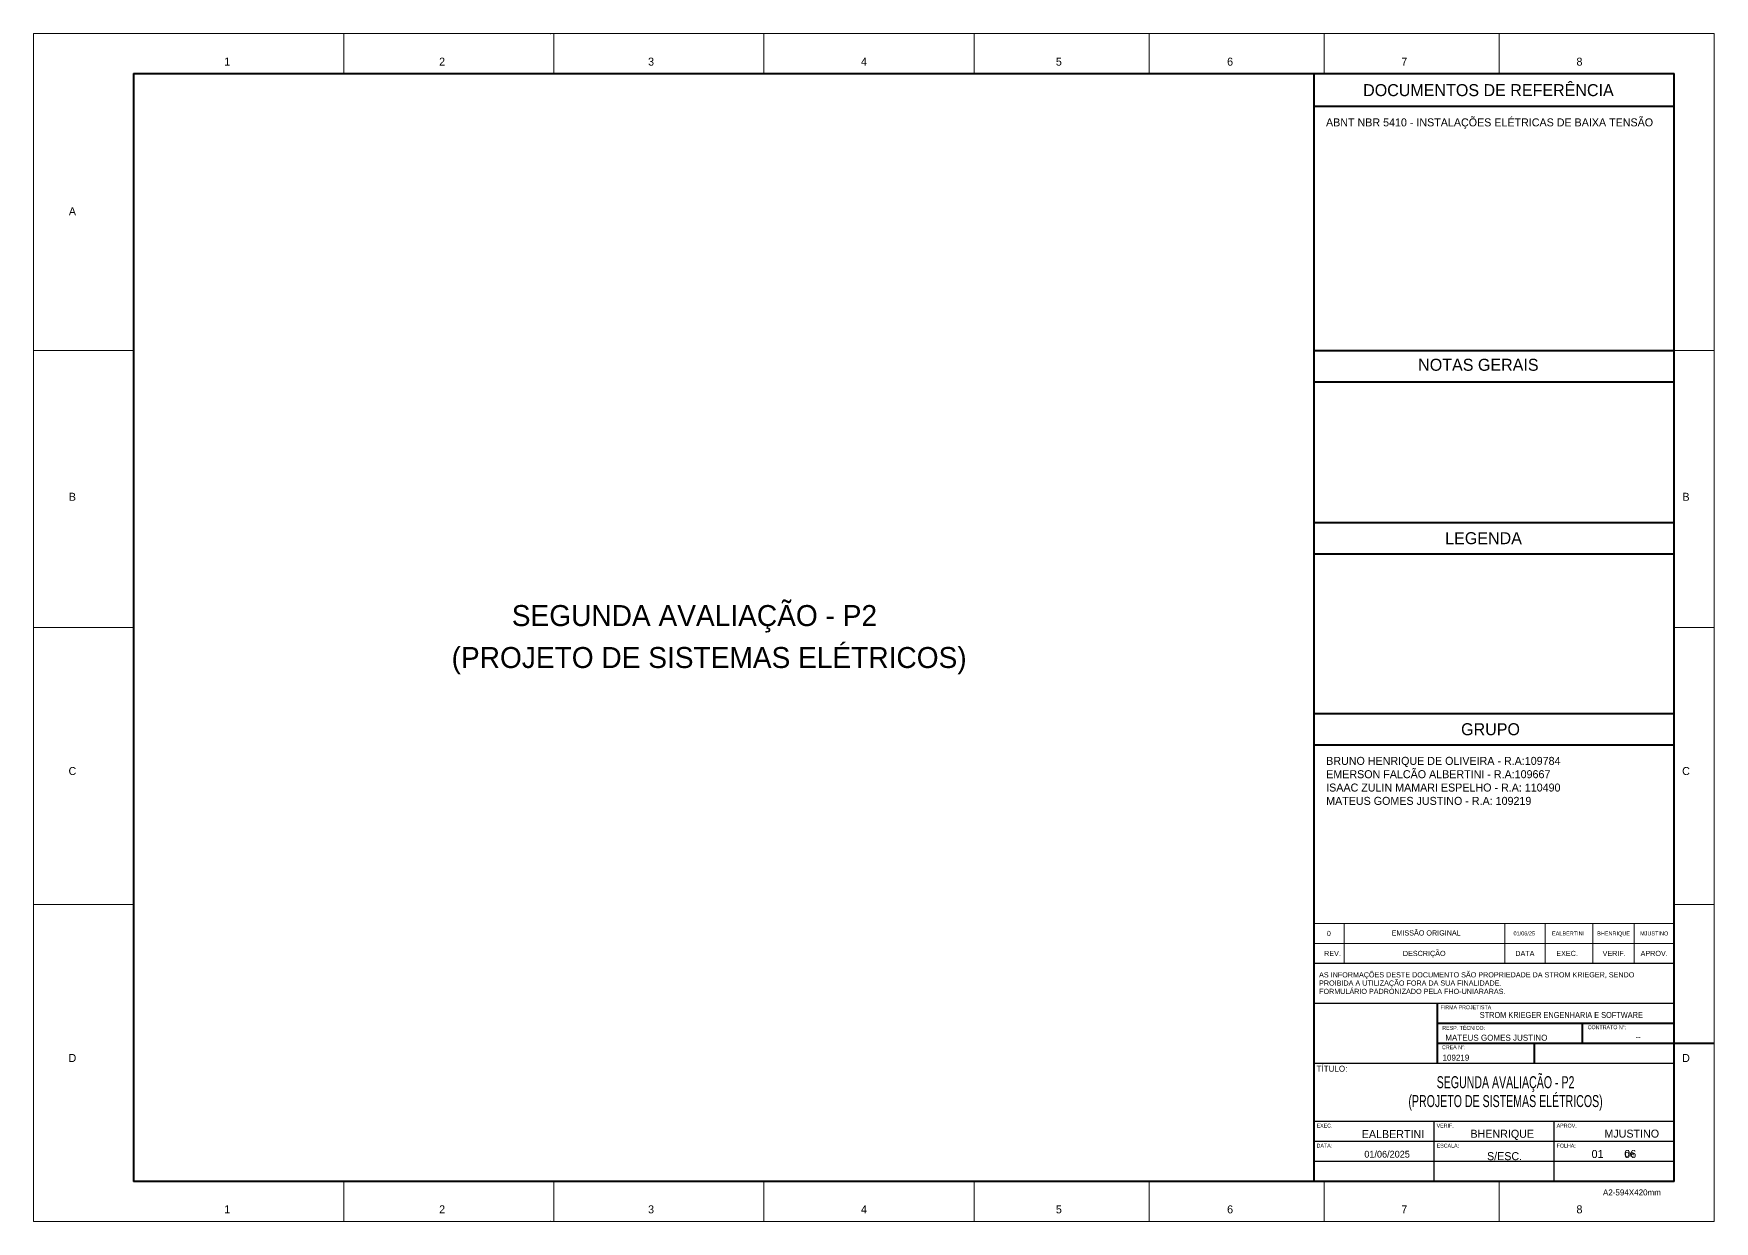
# Model space of a CAD drawing. Header units: millimetres. Extents: x 0 to 3814, y 0 to 420.
# Drawn here: x 0 to 594, y 0 to 420 of the extents above; entities that cross this region are included whole.
import ezdxf
from ezdxf.enums import TextEntityAlignment as Align

# ---------------------------------------------------------------- set-up
doc = ezdxf.new("R2010")
doc.units = ezdxf.units.MM
doc.layers.add('Texto capa', color=7, linetype='Continuous')
doc.styles.add('Style-INTL_ENGINEERING', font='INTL_ENGINEERING.shx')

msp = doc.modelspace()

# ---------------------------------------------------------------- linework, layer by layer
at = {"color": 7, "linetype": 'Continuous', "lineweight": 0}
for p, q in [((-0.02, 0.05), (-0.02, 420.1)), ((593.98, 420.1), (-0.02, 420.1)), ((109.64, 420.1), (109.64, 405.95)), ((183.89, 420.1), (183.89, 405.95)), ((258.14, 420.1), (258.14, 405.95)), ((332.39, 420.1), (332.39, 405.95)), ((394.27, 405.95), (394.27, 420.1)), ((456.14, 405.95), (456.14, 420.1)), ((518.02, 405.95), (518.02, 420.1)), ((593.98, 0.05), (593.98, 420.1)), ((183.89, 409.32), (183.89, 405.95)), ((332.39, 405.95), (332.39, 409.32)), ((35.39, 308.01), (0.04, 308.01)), ((579.89, 308.01), (594.04, 308.01)), ((35.39, 210.07), (0.04, 210.07)), ((579.89, 210.07), (594.04, 210.07)), ((35.39, 112.13), (0.04, 112.13)), ((579.89, 112.13), (594.04, 112.13)), ((579.84, 105.41), (452.55, 105.41)), ((452.55, 105.4), (579.84, 105.4)), ((463.2, 105.41), (463.2, 98.34)), ((463.2, 105.41), (463.2, 105.4)), ((519.93, 105.41), (519.93, 105.4)), ((519.94, 105.41), (519.94, 98.34)), ((534.23, 105.41), (534.23, 105.4)), ((534.24, 105.41), (534.24, 98.34)), ((551.05, 105.41), (551.05, 105.4)), ((551.06, 105.41), (551.06, 98.34)), ((565.69, 105.41), (565.69, 98.34)), ((565.69, 105.41), (565.69, 105.4)), ((579.84, 98.34), (452.55, 98.34)), ((452.55, 98.33), (579.84, 98.33)), ((463.2, 98.34), (463.2, 91.26)), ((519.94, 98.35), (519.94, 91.27)), ((534.24, 98.34), (534.24, 91.27)), ((551.06, 98.34), (551.06, 91.26)), ((565.69, 98.34), (565.69, 91.26)), ((109.64, 0.05), (109.64, 14.2)), ((183.89, 0.05), (183.89, 14.2)), ((258.14, 0.05), (258.14, 14.2)), ((332.39, 14.2), (332.39, 0.05)), ((394.27, 14.2), (394.27, 0.05)), ((456.14, 14.2), (456.14, 0.05)), ((518.02, 14.2), (518.02, 0.05)), ((593.98, 0.05), (-0.02, 0.05)), ((183.89, 0.05), (183.89, 2.98)), ((332.39, 0.05), (332.39, 2.98))]:
    msp.add_line(p, q, dxfattribs=at)
at = {"color": 7, "linetype": 'Continuous', "lineweight": 40}
for p, q in [((35.34, 405.95), (35.34, 14.16)), ((35.34, 405.95), (579.84, 405.95)), ((452.55, 14.17), (452.55, 405.95)), ((579.84, 14.17), (579.84, 405.95)), ((452.55, 394.39), (579.84, 394.39)), ((452.61, 308.01), (579.89, 308.01)), ((452.61, 297), (579.89, 297)), ((452.61, 247.16), (579.89, 247.16)), ((452.61, 236.16), (579.89, 236.16)), ((452.61, 179.61), (579.89, 179.61)), ((452.61, 168.6), (579.89, 168.6)), ((496.09, 77.12), (496.09, 55.91)), ((530.42, 70.05), (496.09, 70.05)), ((579.84, 70.05), (516.2, 70.05)), ((547.31, 70.05), (547.31, 62.98)), ((594.06, 62.98), (496.09, 62.98)), ((530.42, 62.98), (530.42, 55.91)), ((579.84, 14.16), (35.34, 14.16))]:
    msp.add_line(p, q, dxfattribs=at)
at = {"color": 7, "linetype": 'Continuous', "lineweight": 30}
for p, q in [((579.84, 91.26), (452.55, 91.26)), ((579.84, 77.12), (452.55, 77.12)), ((579.84, 55.91), (452.55, 55.91)), ((579.84, 55.91), (452.55, 55.91)), ((579.84, 55.91), (452.55, 55.91)), ((579.84, 35.4), (452.55, 35.4)), ((494.98, 28.33), (494.98, 35.4)), ((537.41, 28.33), (537.41, 35.4)), ((579.84, 28.33), (452.55, 28.33)), ((579.84, 28.33), (452.55, 28.33)), ((494.98, 14.17), (494.98, 28.33)), ((537.41, 14.17), (537.41, 28.33)), ((579.84, 21.26), (452.55, 21.26)), ((579.84, 14.17), (452.55, 14.17))]:
    msp.add_line(p, q, dxfattribs=at)
at = {"color": 7, "linetype": 'Continuous', "lineweight": 0}
for p in [(182.64, 420.1), (182.64, 0.05)]:
    msp.add_point(p, dxfattribs=at)

# ---------------------------------------------------------------- texts
at = {"color": 7, "linetype": 'Continuous', "lineweight": 0, "style": 'Style-INTL_ENGINEERING'}
for s, height, p in [('1', 2.83, (68.4, 410.18)), ('2', 2.83, (144.37, 410.18)), ('3', 2.83, (218.22, 410.18)), ('4', 2.83, (293.48, 410.18)), ('5', 2.83, (362.35, 410.18)), ('6', 2.83, (422.89, 410.18)), ('7', 2.83, (484.46, 410.18)), ('8', 2.83, (546.37, 410.18)), ('A', 2.83, (13.7, 357.26)), ('B', 2.83, (13.7, 256.3)), ('B', 2.83, (584.03, 256.3)), ('C', 2.83, (13.7, 159.32)), ('C', 2.83, (584.03, 159.32)), ('D', 2.83, (13.7, 57.84)), ('D', 2.83, (584.03, 57.84)), ('A2-594X420mm', 2.1214, (564.92, 10.29)), ('1', 2.83, (68.4, 4.31)), ('2', 2.83, (144.37, 4.31)), ('3', 2.83, (218.22, 4.31)), ('4', 2.83, (293.48, 4.31)), ('5', 2.83, (362.35, 4.31)), ('6', 2.83, (422.89, 4.31)), ('7', 2.83, (484.46, 4.31)), ('8', 2.83, (546.37, 4.31))]:
    msp.add_text(s, height=height, dxfattribs=at).set_placement(p, align=Align.MIDDLE_CENTER)
at = {"color": 7, "linetype": 'Continuous', "lineweight": 40, "insert": (469.91, 400.07), "char_height": 4.2429, "attachment_point": 4, "style": 'Style-INTL_ENGINEERING'}
msp.add_mtext('DOCUMENTOS DE REFERÊNCIA', dxfattribs=at)
at = {"layer": 'Texto capa', "color": 7, "linetype": 'Continuous', "lineweight": 0, "style": 'Style-INTL_ENGINEERING'}
for s, height, p in [('0', 1.84, (457.79, 101.88)), ('EMISSÃO ORIGINAL', 1.8386, (492.19, 102.07)), ('01/06/25', 1.414, (526.86, 101.88)), ('EALBERTINI', 1.414, (542.35, 101.88)), ('BHENRIQUE', 1.414, (558.43, 101.88)), ('MJUSTINO', 1.414, (572.78, 101.88)), ('REV.', 1.839, (459.07, 94.81)), ('DESCRIÇÃO', 1.839, (491.51, 94.81)), ('DATA', 1.839, (527.09, 94.81)), ('EXEC.', 1.839, (542, 94.81)), ('VERIF.', 1.839, (558.64, 94.81)), ('APROV.', 1.839, (572.78, 94.81))]:
    msp.add_text(s, height=height, dxfattribs=at).set_placement(p, align=Align.MIDDLE_CENTER)
for s, height, p in [('AS INFORMAÇÕES DESTE DOCUMENTO SÃO PROPRIEDADE DA STROM KRIEGER, SENDO ', 1.8386, (454.34, 86.34)), ('PROIBIDA A UTILIZAÇÃO FORA DA SUA FINALIDADE.', 1.8386, (454.34, 83.41)), ('FORMULÁRIO PADRONIZADO PELA FHO-UNIARARAS.', 1.8386, (454.34, 80.47)), ('EALBERTINI', 2.829, (469.43, 29.51)), ('BHENRIQUE', 2.829, (507.84, 29.63)), ('MJUSTINO', 2.829, (555.19, 29.68)), ('01/06/2025', 2.404, (470.33, 22.61)), ('01       06', 2.8286, (550.66, 22.48))]:
    msp.add_text(s, height=height, dxfattribs=at).set_placement(p)
for s, height, p in [('FIRMA PROJETISTA', 1.3577, (497.28, 76.45)), ('TÍTULO:', 2.121, (453.46, 55.1)), ('EXEC.', 1.358, (453.46, 34.59)), ('VERIF.', 1.358, (495.89, 34.59)), ('APROV.', 1.358, (538.31, 34.59)), ('DATA:', 1.358, (453.46, 27.52)), ('ESCALA:', 1.358, (495.89, 27.52)), ('FOLHA:', 1.358, (538.31, 27.52)), ('de', 2.263, (562.4, 25.13))]:
    msp.add_text(s, height=height, dxfattribs=at).set_placement(p, align=Align.TOP_LEFT)
for s, height, p in [('RESP. TÉCNICO:', 1.3577, (512.99, 69.14)), ('CONTRATO N°:', 1.3577, (562.94, 69.38)), ('CREA N°:', 1.358, (506.13, 62.31))]:
    msp.add_text(s, height=height, dxfattribs=at).set_placement(p, align=Align.TOP_RIGHT)
at = {"layer": 'Texto capa', "lineweight": 0, "style": 'Style-INTL_ENGINEERING'}
for s, height, p in [('MATEUS GOMES JUSTINO', 2.1214, (516.99, 65.01)), ('109219', 2.121, (502.71, 57.96))]:
    msp.add_text(s, height=height, dxfattribs=at).set_placement(p, align=Align.MIDDLE_CENTER)
at = {"layer": 'Texto capa', "lineweight": 0, "style": 'Style-INTL_ENGINEERING', "width": 0.733333}
msp.add_text('--', height=2.121, dxfattribs=at).set_placement((567.12, 65.42), align=Align.MIDDLE_CENTER)
at = {"layer": 'Texto capa', "color": 7, "linetype": 'Continuous', "lineweight": 40, "style": 'Style-INTL_ENGINEERING', "width": 0.66}
for s, p in [('SEGUNDA AVALIAÇÃO - P2 ', (520.77, 49.22)), ('(PROJETO DE SISTEMAS ELÉTRICOS) ', (520.77, 42.52))]:
    msp.add_text(s, height=4.2429, dxfattribs=at).set_placement(p, align=Align.MIDDLE)
at = {"layer": 'Texto capa', "color": 7, "linetype": 'Continuous', "lineweight": 0, "char_height": 2.8286, "attachment_point": 1, "style": 'Style-INTL_ENGINEERING'}
for s, insert in [('ABNT NBR 5410 - INSTALAÇÕES ELÉTRICAS DE BAIXA TENSÃO', (456.79, 390.11)), ('BRUNO HENRIQUE DE OLIVEIRA - R.A:109784\\PEMERSON FALCÃO ALBERTINI - R.A:109667\\PISAAC ZULIN MAMARI ESPELHO - R.A: 110490\\PMATEUS GOMES JUSTINO\\~-\\~R.A:\\~109219', (456.85, 164.32))]:
    msp.add_mtext_dynamic_manual_height_columns(s, width=121.4691, gutter_width=0.548, heights=[0], dxfattribs=dict(at, insert=insert))
at = {"layer": 'Texto capa', "color": 7, "linetype": 'Continuous', "lineweight": 40, "attachment_point": 4, "style": 'Style-INTL_ENGINEERING'}
for s, insert, char_height in [('NOTAS GERAIS', (489.36, 302.95), 4.2429), ('LEGENDA', (498.91, 241.63), 4.243), ('SEGUNDA AVALIAÇÃO - P2', (168.99, 213.15), 7.425), ('(PROJETO DE SISTEMAS ELÉTRICOS)', (147.72, 198.34), 7.425), ('GRUPO', (504.53, 174.07), 4.243)]:
    msp.add_mtext(s, dxfattribs=dict(at, insert=insert, char_height=char_height))
at = {"layer": 'Texto capa', "lineweight": 0, "insert": (539.96, 73.04), "char_height": 2.1214, "attachment_point": 5, "line_spacing_factor": 0.6, "style": 'Style-INTL_ENGINEERING'}
msp.add_mtext('{\\W0.73333;STROM KRIEGER ENGENHARIA E SOFTWARE}', dxfattribs=at)
at = {"layer": 'Texto capa', "color": 7, "linetype": 'Continuous', "lineweight": 0, "insert": (513.7, 21.67), "char_height": 2.829, "width": 17.5102, "attachment_point": 7, "line_spacing_factor": 0.6, "style": 'Style-INTL_ENGINEERING'}
msp.add_mtext('S/ESC.', dxfattribs=at)

doc.saveas('drawing.dxf')
